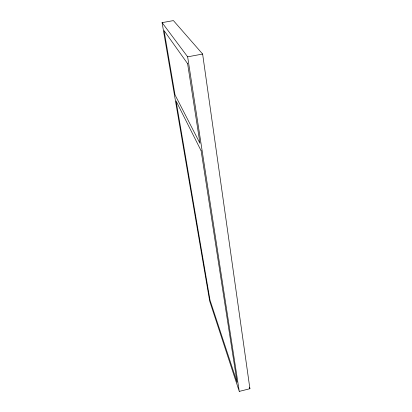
<?xml version="1.0" encoding="UTF-8"?>
<svg xmlns="http://www.w3.org/2000/svg" width="412" height="412" viewBox="0 0 412 412"><rect width="100%" height="100%" fill="white"/><g stroke="black" fill="none" stroke-linecap="round" stroke-linejoin="round"><path stroke-width="0.62" d="M239.269 391.4L249.914 388.722L202.627 54.034L173.421 20.6L162.086 22.639L209.708 301.203L239.269 391.4L187.651 56.835L162.086 22.639M187.651 56.835L202.627 54.034M249.492 387.512L249.914 388.722M187.604 63.654L164.069 30.606L175.018 94.853L199.969 143.34L187.604 63.654M201.123 150.782L176.058 100.961L210.012 300.152L237.055 382.243L201.123 150.782"/></g></svg>
